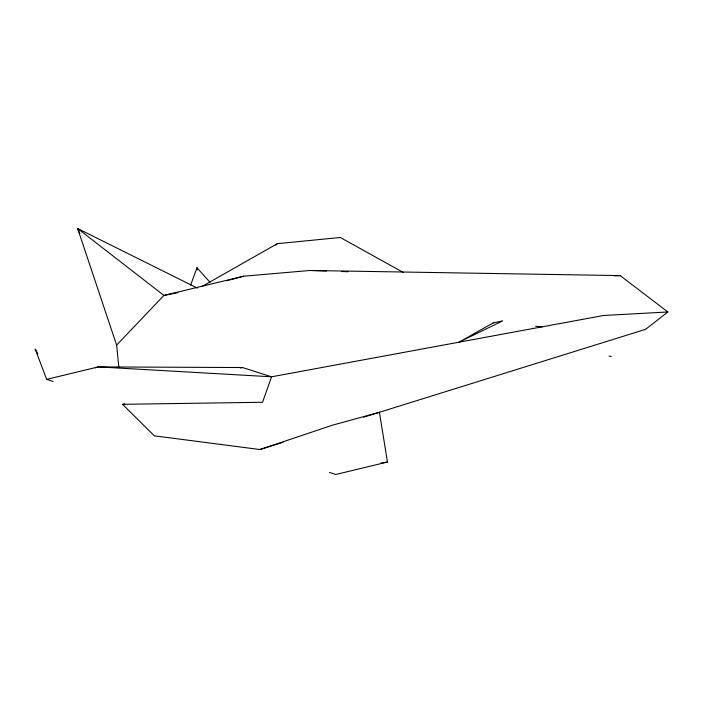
<?xml version="1.0" encoding="UTF-8"?>
<svg xmlns="http://www.w3.org/2000/svg" width="703" height="703" viewBox="0 0 703 703"><rect width="100%" height="100%" fill="white"/><g stroke="black" fill="none" stroke-linecap="round" stroke-linejoin="round"><path stroke-width="1.05" d="M190.601 285.163L196.972 267.773L210.03 282.255M118.886 367.722L116.628 345.111L163.922 295.427L243.66 276.191L310.058 270.479L620.195 275.602L667.85 311.974L645.609 329.312L363.697 417.187M275.752 245.189L277.298 243.669L340.314 237.491L403.399 272.509M202.13 286.42L277.298 243.669M124.686 403.926L122.533 404.322L154.326 435.834L259.934 449.533L332.299 425.227L379.418 412.292L387.458 462.038L335.797 474.499L329.443 472.407M259.934 449.533L282.993 442.345M95.248 367.818L98.341 366.896L242.553 367.546L271.578 376.799L603.622 315.489L667.85 311.974M226.788 280.805L229.951 279.943M232.06 279.363L243.66 276.191M37.777 353.767L35.15 348.996L46.67 379.356L98.341 366.896L271.578 376.799L262.544 402.265L122.533 404.322M177.894 292.65L163.922 295.427L77.62 228.501L116.628 345.111M240.408 367.959L242.553 367.546M381.008 463.022L387.458 462.038M614.721 275.901L620.195 275.602M310.058 270.479L326.482 271.015M341.807 271.507L348.38 271.727M535.686 326.306L542.233 326.825M609.114 356.07L611.241 356.588M46.67 379.356L53.024 381.448M197.341 288.098L77.62 228.501L79.852 233.519M196.972 267.773L197.192 269.943M493.146 322.914L458.883 342.22L502.663 320.858L493.146 322.914"/></g></svg>
